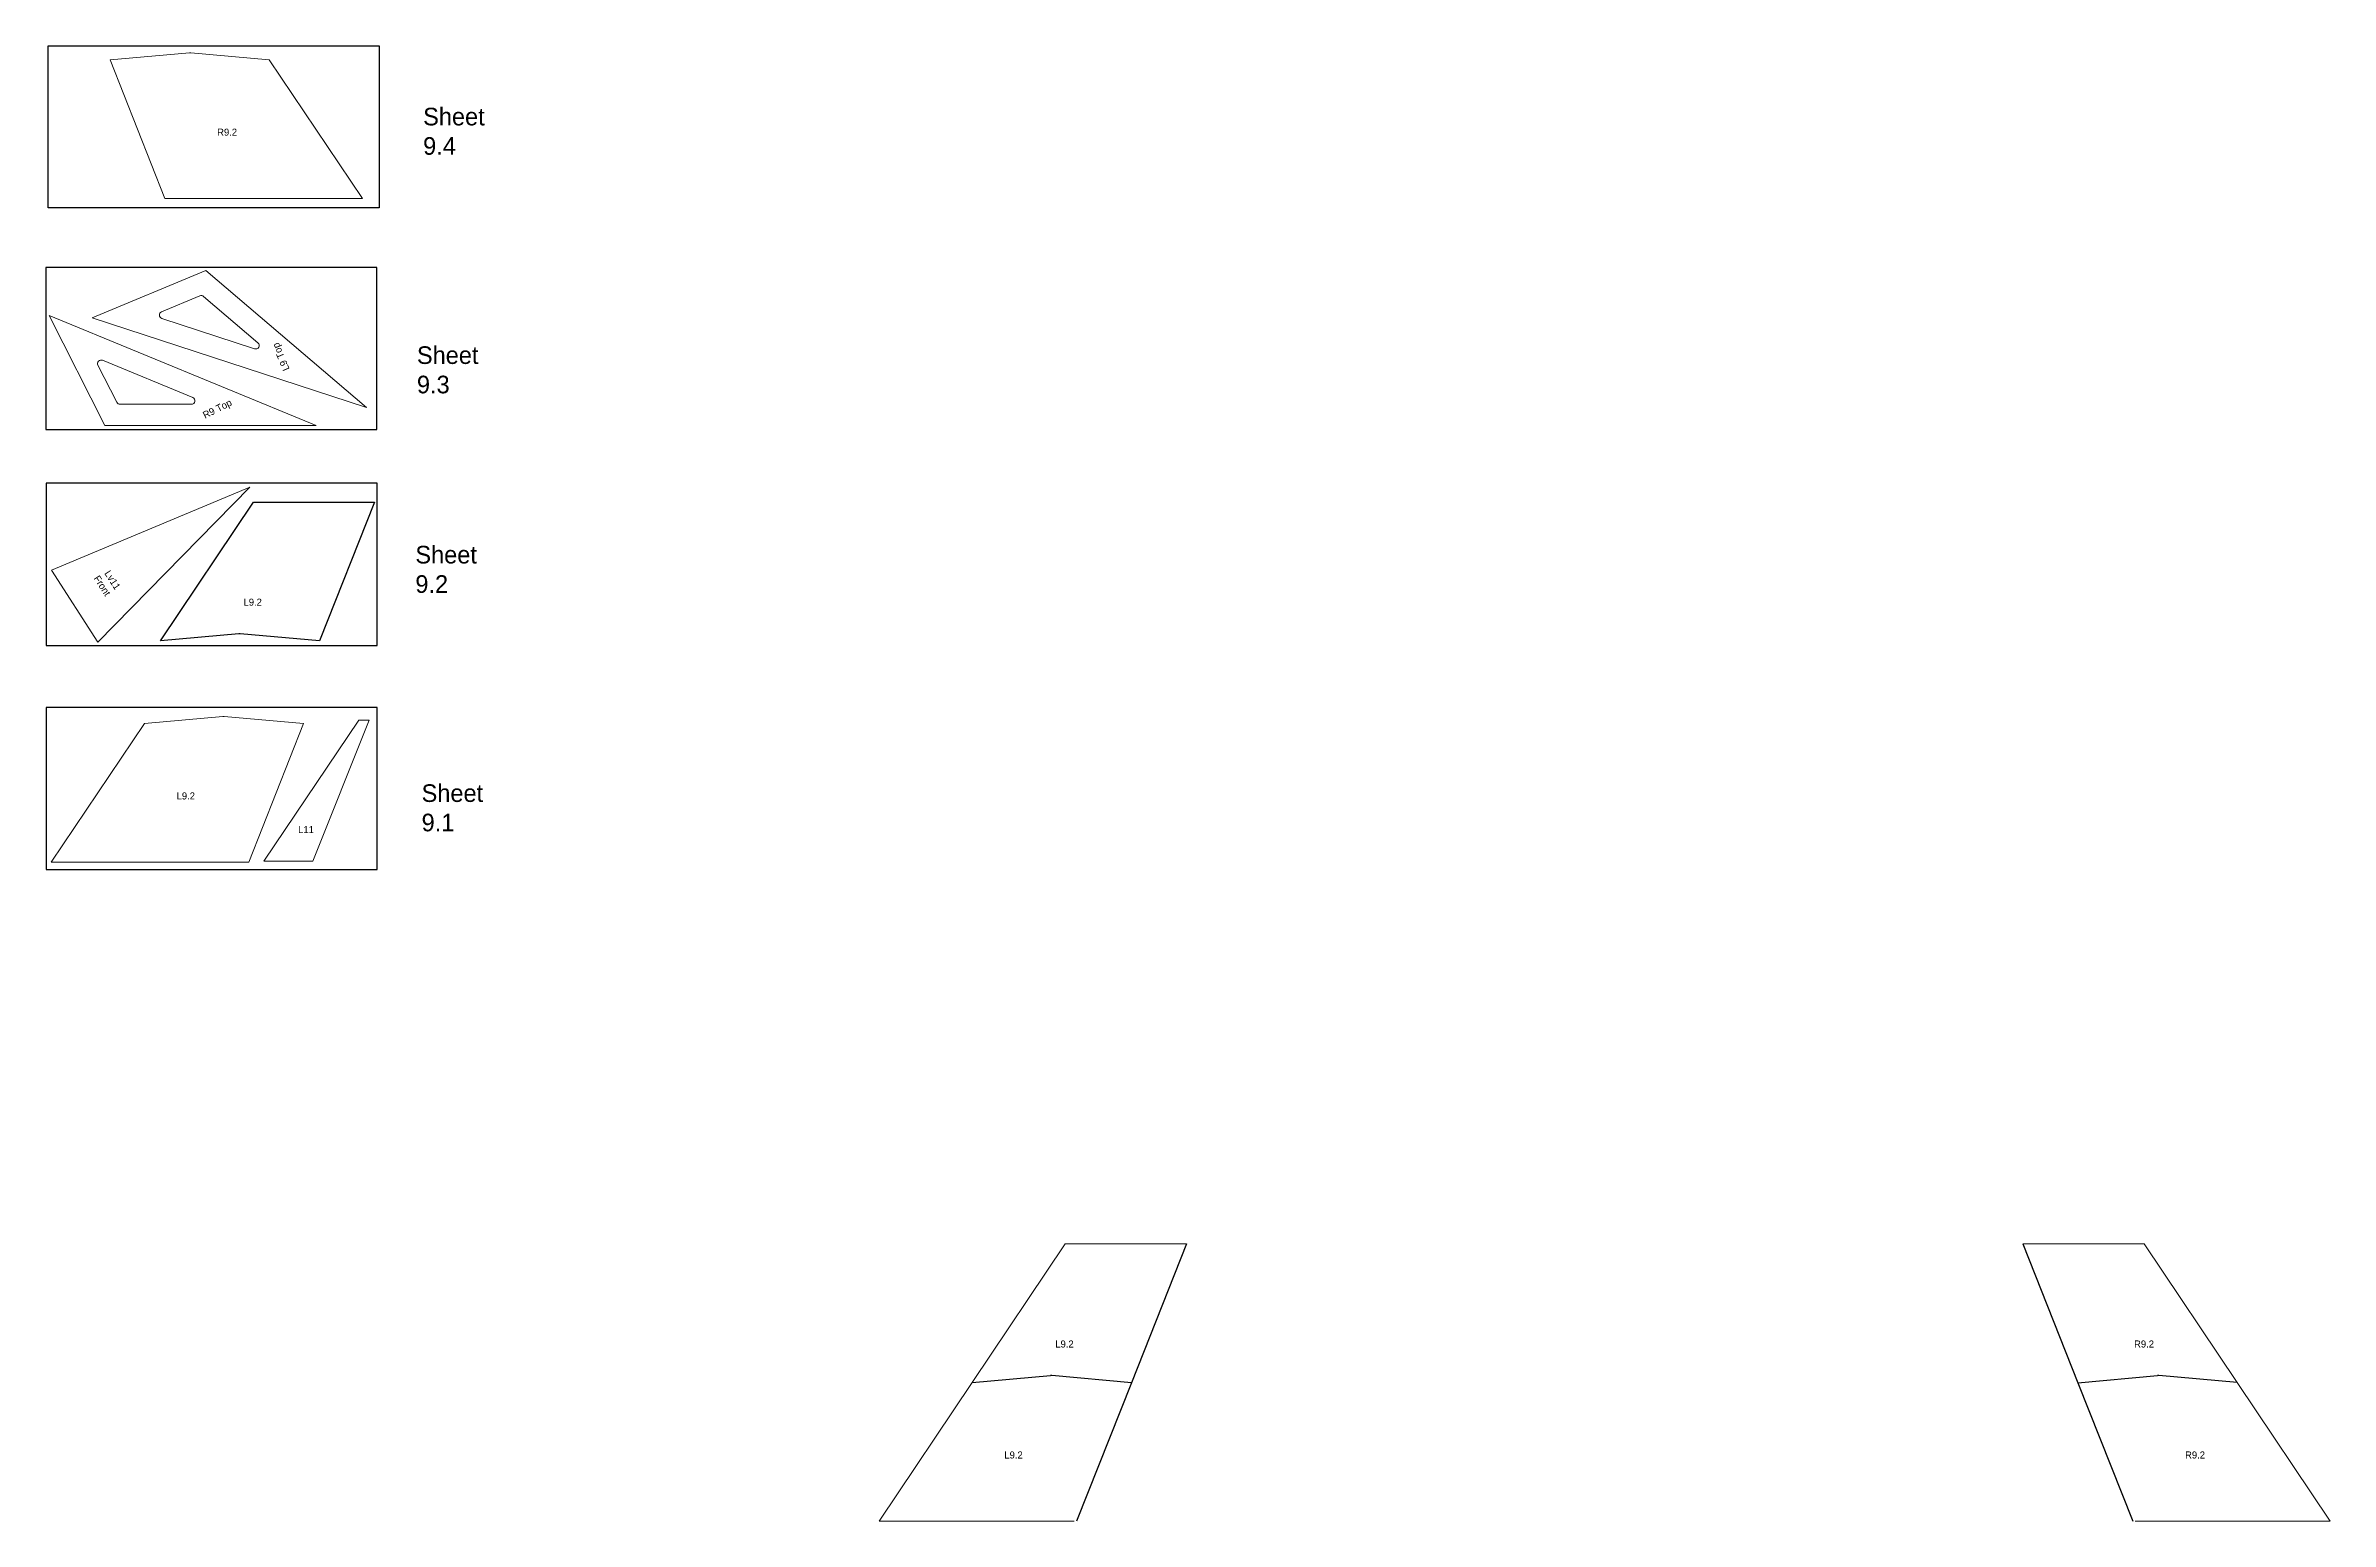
# Model space of a CAD drawing. Extents: x 45 to 694, y 73 to 870.
# Drawn here: x 45 to 694, y 73 to 492 of the extents above; entities that cross this region are included whole.
import ezdxf

# ---------------------------------------------------------------- set-up
doc = ezdxf.new("R2010")
doc.units = 0
doc.header["$MEASUREMENT"] = 0
doc.layers.get('0').update_dxf_attribs({"linetype": 'CONTINUOUS'})
doc.layers.add('ANNOTATION', color=7, linetype='CONTINUOUS')
doc.layers.add('LAYOUT', color=10, linetype='CONTINUOUS')

msp = doc.modelspace()

# ---------------------------------------------------------------- linework, layer by layer
at = {"color": 7, "linetype": 'Continuous', "lineweight": 15}
for p, q in [((307.93, 112.64), (334.38, 152)), ((334.38, 152), (368.74, 152)), ((640.63, 152), (606.27, 152)), ((667.07, 112.64), (640.63, 152)), ((281.49, 73.28), (307.93, 112.64)), ((693.52, 73.28), (667.07, 112.64)), ((336.93, 73.28), (281.49, 73.28)), ((638.07, 73.28), (693.52, 73.28))]:
    msp.add_line(p, q, dxfattribs=at)
for p, q in [((368.74, 152), (353.13, 112.61)), ((606.27, 152), (621.88, 112.61)), ((307.93, 112.64), (330.2, 114.63)), ((353.13, 112.61), (330.56, 114.63)), ((353.13, 112.61), (337.54, 73.28)), ((621.88, 112.61), (644.44, 114.63)), ((621.88, 112.61), (637.46, 73.28)), ((667.07, 112.64), (644.8, 114.63))]:
    msp.add_line(p, q)
for points in [[(78.76, 448.72), (134.81, 448.72), (108.37, 488.08), (86.1, 490.07, 0.04463), (85.74, 490.07), (63.17, 488.05)], [(77.85, 414.67, -0.695661), (77.78, 416.54), (88.7, 421.09, -0.282307), (89.73, 420.93), (105.17, 407.77, -0.821714), (104.21, 406.06)], [(61.01, 402.8, 0.695661), (59.74, 401.42), (65.1, 390.87, 0.282307), (65.99, 390.32), (86.28, 390.32, 0.821714), (86.66, 392.25)], [(102.55, 260.33), (46.49, 260.33), (72.93, 299.69), (95.21, 301.69, -0.04463), (95.56, 301.69), (118.13, 299.67)]]:
    msp.add_lwpolyline(points, format="xyb", close=True, dxfattribs=at)
for points in [[(136.02, 389.37), (58.05, 414.82), (90.35, 428.28)], [(121.7, 384.32), (45.84, 415.53), (61.7, 384.32)], [(46.58, 343.26), (102.82, 366.79), (59.66, 322.84)], [(136.72, 300.65), (134.4, 300.65), (133.8, 300.65), (106.82, 260.65), (107.42, 260.65), (120.72, 260.65)]]:
    msp.add_lwpolyline(points, close=True, dxfattribs=at)
msp.add_lwpolyline([(77.46, 323.21), (103.91, 362.57), (138.27, 362.57), (122.66, 323.18), (100.09, 325.2, 0.04463), (99.73, 325.2)], format="xyb", close=True)
for centre in [(330.38, 112.64), (644.62, 112.64)]:
    msp.add_arc(centre, 2, 84.88922, 95.11078)
at = {"layer": 'LAYOUT'}
for points in [[(139.57, 492.09), (139.57, 446.09), (45.57, 446.09), (45.57, 492.09)], [(44.9, 429.16), (44.9, 383.16), (138.9, 383.16), (138.9, 429.16)], [(45.01, 367.88), (45.01, 321.88), (139.01, 321.88), (139.01, 367.88)], [(45.01, 304.28), (45.01, 258.28), (139.01, 258.28), (139.01, 304.28)]]:
    msp.add_lwpolyline(points, close=True, dxfattribs=at)

# ---------------------------------------------------------------- texts
at = {"layer": 'ANNOTATION'}
for s, width, insert, char_height, attachment_point in [('Sheet 9.4', 20.6128, (152.06, 474.47), 5, 1), ('R9.2', 17.0218, (99.23, 468.54), 2, 3), ('Sheet 9.3', 20.6128, (150.29, 406.76), 5, 1), ('Sheet 9.2', 20.6128, (149.85, 350.13), 5, 1), ('L9.2', 17.0218, (101.07, 335.16), 2, 1), ('L9.2', 17.0218, (82.07, 280.15), 2, 1), ('Sheet 9.1', 20.6128, (151.62, 282.45), 5, 1), ('L11', 17.0218, (116.58, 270.6), 2, 1), ('L9.2', 17.0218, (331.54, 124.6), 2, 1), ('R9.2', 17.0218, (643.46, 124.6), 2, 3), ('L9.2', 17.0218, (317.07, 93.1), 2, 1), ('R9.2', 17.0218, (657.94, 93.1), 2, 3)]:
    msp.add_mtext_dynamic_manual_height_columns(s, width=width, gutter_width=1, heights=[0], dxfattribs=dict(at, insert=insert, char_height=char_height, attachment_point=attachment_point))
at = {"layer": 'ANNOTATION', "char_height": 2}
for s, insert, attachment_point, rotation in [('L9 Top', (112.34, 399.55), 1, 112.62199), ('R9 Top', (97.07, 391.93), 3, 26.94101), ('Lv11\\PFront', (66.28, 338.53), 3, 302.62524)]:
    msp.add_mtext_dynamic_manual_height_columns(s, width=17.0218, gutter_width=1, heights=[0], dxfattribs=dict(at, insert=insert, attachment_point=attachment_point, rotation=rotation))

doc.saveas('drawing.dxf')
